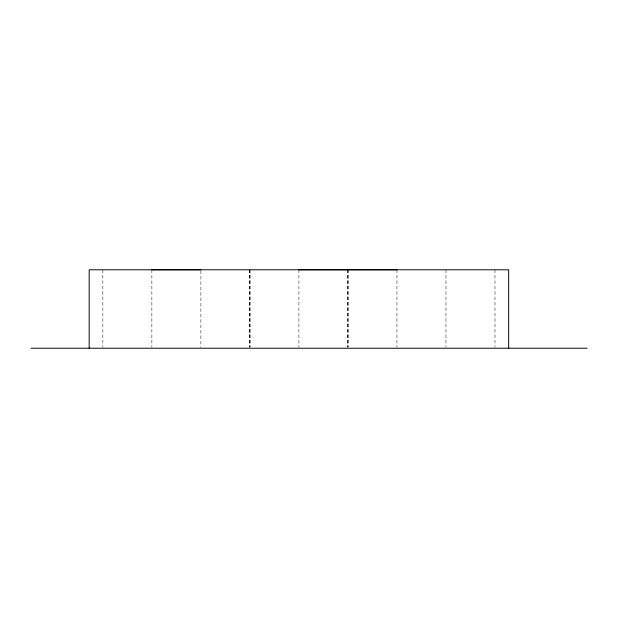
<?xml version="1.0" encoding="UTF-8"?>
<svg xmlns="http://www.w3.org/2000/svg" width="618" height="618" viewBox="0 0 618 618"><rect width="100%" height="100%" fill="white"/><g stroke="black" fill="none" stroke-linecap="round" stroke-linejoin="round"><path stroke-width="0.46" stroke-dasharray="3.09 2.32" d="M494.987 269.788L494.987 347.277M445.972 269.788L445.972 347.277M396.957 269.772L396.957 347.277M348.15 269.772L348.15 347.27M347.934 269.772L347.934 347.27M347.679 269.772L347.679 347.27M298.919 269.772L298.919 347.277M250.012 269.788L250.012 347.27M249.904 269.788L249.904 347.277M249.788 269.788L249.819 347.277M200.889 270.73L200.889 347.277M151.866 269.811L151.866 347.277M102.851 269.788L102.851 347.27"/><path stroke-width="0.93" d="M151.866 269.772L200.889 269.772M298.919 269.772L396.957 269.772M30.9 348.228L587.1 348.228M508.66 348.228L508.66 269.788L89.177 269.788L89.177 348.228"/></g></svg>
